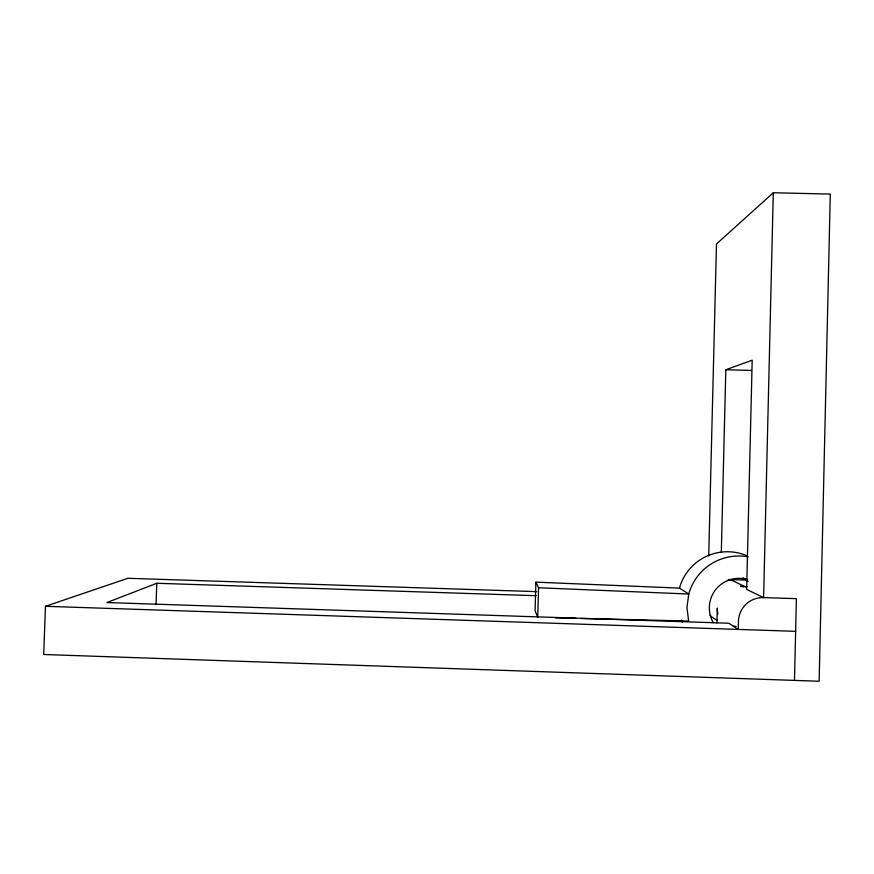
<?xml version="1.0" encoding="UTF-8"?>
<svg xmlns="http://www.w3.org/2000/svg" width="874" height="874" viewBox="0 0 874 874"><rect width="100%" height="100%" fill="white"/><g stroke="black" fill="none" stroke-linecap="round" stroke-linejoin="round"><path stroke-width="1.31" d="M716.942 622.954L717.314 608.151A22.648 22.44 34.7 0 0 717.936 613.996M721.312 552.357L725.813 369.746L752.197 360.219L746.647 589.415L763.603 597.597L796.389 598.668L794.488 680.398M536.636 591.643L127.844 578.282L45.459 606.294L43.7 654.495L819.135 681.25L830.3 194.083L773.293 192.75L763.603 597.597A24.669 24.417 34.7 0 0 738.454 621.261L738.257 629.422L728.763 623.228L106.89 602.547L156.785 583.275L536.199 595.707M708.716 555.93L716.483 243.966L773.293 192.75M535.882 582.139L535.085 610.522L537.729 617.448L538.559 587.765L535.882 582.139L679.469 588.115A50.211 49.763 34.7 0 1 747.062 555.766M156.042 604.742L156.785 583.275M555.405 617.863L575.791 618.355M581.232 618.475L688.636 621.021L686.92 607.506L688.767 594.025A52.549 52.058 34.7 0 1 748.133 556.825M725.813 369.746L751.454 370.456M728.719 579.538L747.576 580.15M747.183 586.618L740.42 586.399A22.648 22.44 34.7 0 1 743.949 586.793M733.417 626.265L736.105 626.352M45.459 606.294L795.635 631.334M538.559 587.765L688.767 594.025L679.469 588.115M745.861 587.033L736.629 582.641A21.402 21.205 34.7 0 0 728.25 579.637M717.379 620.311A21.402 21.205 34.7 0 1 710.059 615.241M713.271 622.747A30.022 29.749 34.7 0 1 747.106 579.451M682.474 622.528A50.211 49.763 34.7 0 1 681.414 620.125M743.184 577.758A28.689 28.438 34.7 0 1 748.035 581.702"/></g></svg>
